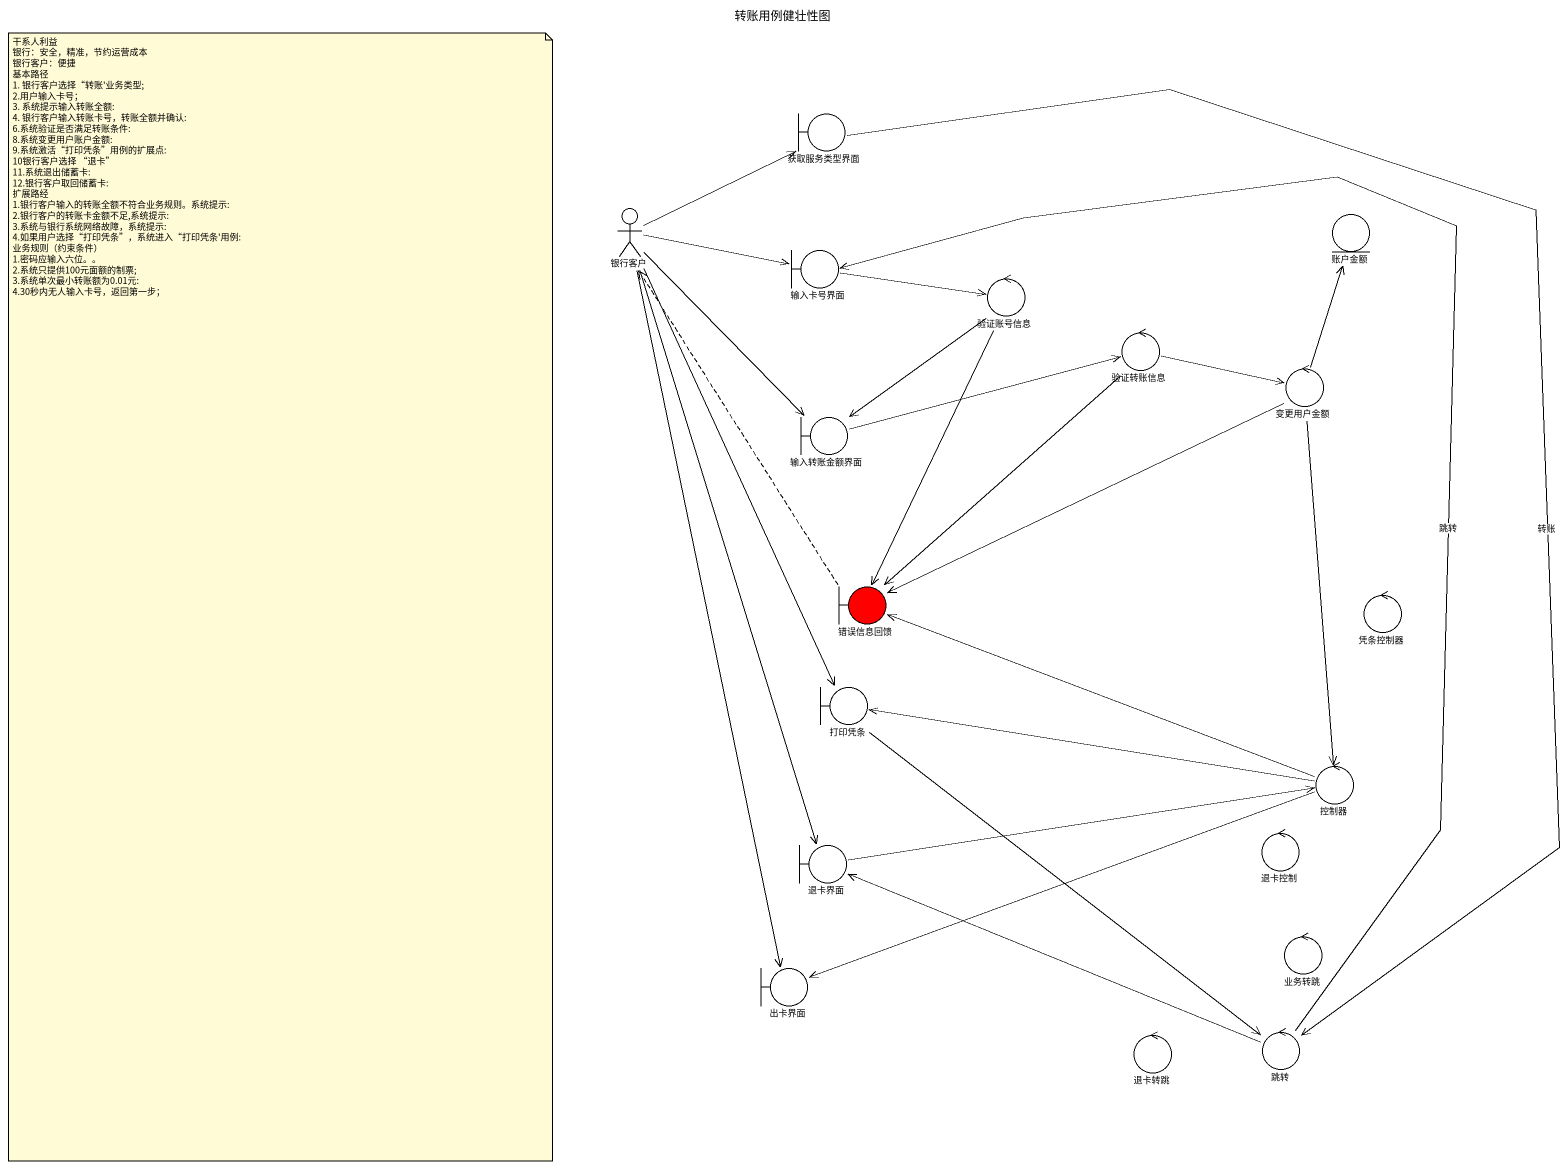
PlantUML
@startuml
title 转账用例健壮性图
boundary 获取服务类型界面
actor 银行客户
entity 账户金额
boundary 输入卡号界面
control 验证账号信息
control 验证转账信息
control 变更用户金额
boundary 输入转账金额界面
boundary 错误信息回馈 #FF0000
control 凭条控制器
boundary 打印凭条
control 控制器
control 退卡控制
boundary 退卡界面
control 业务转跳
boundary 出卡界面
control 退卡转跳
control 跳转
获取服务类型界面 --> 跳转 : 转账
银行客户 -up-> 获取服务类型界面
银行客户 -right-> 输入卡号界面
银行客户 --> 输入转账金额界面
银行客户 --> 打印凭条
银行客户 --> 退卡界面
银行客户 --> 出卡界面
输入卡号界面 -right-> 验证账号信息
验证账号信息 --> 输入转账金额界面
验证账号信息 --> 错误信息回馈
验证转账信息 -right-> 变更用户金额
验证转账信息 --> 错误信息回馈
变更用户金额 -up-> 账户金额
变更用户金额 -left-> 错误信息回馈
变更用户金额 --> 控制器
输入转账金额界面 -right-> 验证转账信息
错误信息回馈 .up.> 银行客户
打印凭条 --> 跳转
控制器 -left-> 错误信息回馈
控制器 -left-> 打印凭条
控制器 -left-> 出卡界面
退卡界面 -right-> 控制器
跳转 -up-> 输入卡号界面 : 跳转
跳转 -left-> 退卡界面
note as N1
  干系人利益
  银行：安全，精准，节约运营成本
  银行客户：便捷
  基本路径
  1. 银行客户选择“转账'业务类型;
  2.用户输入卡号；
  3. 系统提示输入转账全额:
  4. 银行客户输入转账卡号，转账全额并确认:
  6.系统验证是否满足转账条件:
  8.系统变更用户账户金额:
  9.系统激活“打印凭条”用例的扩展点:
  10银行客户选择 “退卡”
  11.系统退出储蓄卡:
  12.银行客户取回储蓄卡:
  扩展路经
  1.银行客户输入的转账全额不符合业务规则。系统提示:
  2.银行客户的转账卡金额不足,系统提示:
  3.系统与银行系统网络故障，系统提示:
  4.如果用户选择“打印凭条”，系统进入“打印凭条'用例:
  业务规则（约束条件）
  1.密码应输入六位。。
  2.系统只提供100元面额的制票;
  3.系统单次最小转账额为0.01元:
  4.30秒内无人输入卡号，返回第一步；
end note
@enduml
